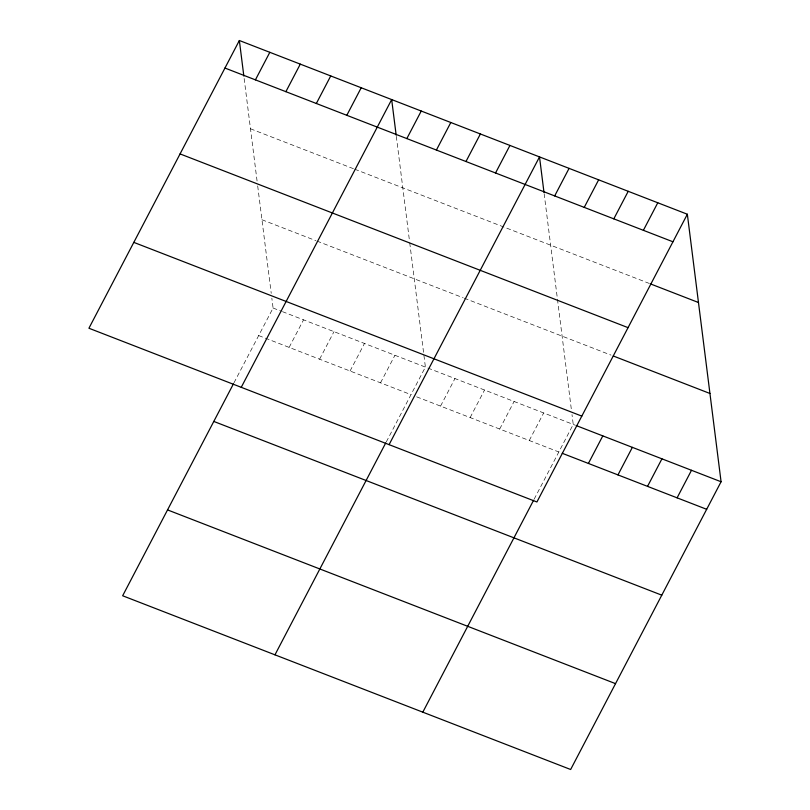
<?xml version="1.0" encoding="UTF-8"?>
<svg xmlns="http://www.w3.org/2000/svg" width="810" height="810" viewBox="0 0 810 810"><rect width="100%" height="100%" fill="white"/><g stroke="black" fill="none" stroke-linecap="round" stroke-linejoin="round"><path stroke-width="0.61" stroke-dasharray="4.05 3.04" d="M233.989 382.796L273.081 308.023L271.846 298.212M289.14 347.389L303.548 319.839M319.606 359.194L334.003 331.644M350.072 371.01L364.47 343.46M380.528 382.826L394.936 355.276M386.309 441.865L425.402 367.092L409.708 242.656M440.559 406.104L454.967 378.553M470.134 417.575L484.532 390.025M499.699 429.037L514.097 401.487M529.264 440.508L543.672 412.958M534.144 499.193L573.237 424.42L572.002 414.619M250.482 128.78L353.595 168.763M354.76 169.219L649.579 283.551M261.954 219.743L315.849 240.641M317.024 241.096L463.168 297.776M464.302 298.212L611.003 355.104M273.081 308.023L281.283 311.202M282.457 311.658L575.505 425.301M258.684 335.573L410.994 394.642M416.684 396.849L558.829 451.97M544.148 193.691L571.384 409.708M396.313 136.353L409.566 241.491M244.144 78.509L257.104 181.258M257.691 185.925L271.228 293.311"/><path stroke-width="1.21" d="M239.355 40.5L88.928 328.242L536.919 501.977L687.346 214.235L239.355 40.5L243.84 76.059M255.413 79.866L269.821 52.316M285.879 91.682L300.287 64.132M316.345 103.488L330.743 75.938M346.812 115.303L361.209 87.753M233.432 383.869L122.654 595.765L570.645 769.5L721.072 481.758L687.346 214.235M241.248 387.312L391.675 99.569L396.161 135.128M406.843 138.581L421.24 111.041M436.408 150.052L450.805 122.502M465.973 161.514L480.381 133.974M495.538 172.986L509.946 145.435M274.965 654.834L385.742 442.938M389.083 444.649L539.511 156.907L543.996 192.456M554.678 195.919L569.076 168.369M584.243 207.38L598.641 179.84M613.808 218.852L628.216 191.302M643.383 230.313L657.781 202.773M422.81 712.172L533.587 500.266M588.404 463.442L602.802 435.891M617.969 474.903L632.367 447.353M647.534 486.375L661.942 458.825M677.099 497.836L691.507 470.286M224.957 68.05L672.948 241.785M650.713 283.996L698.473 302.515M180.063 153.91L628.054 327.645M613.281 355.985L709.945 393.478M133.812 242.382L581.813 416.117M576.649 425.746L721.072 481.758M562.241 453.296L706.674 509.308M213.789 421.433L661.78 595.168M167.538 509.905L615.529 683.64"/></g></svg>
